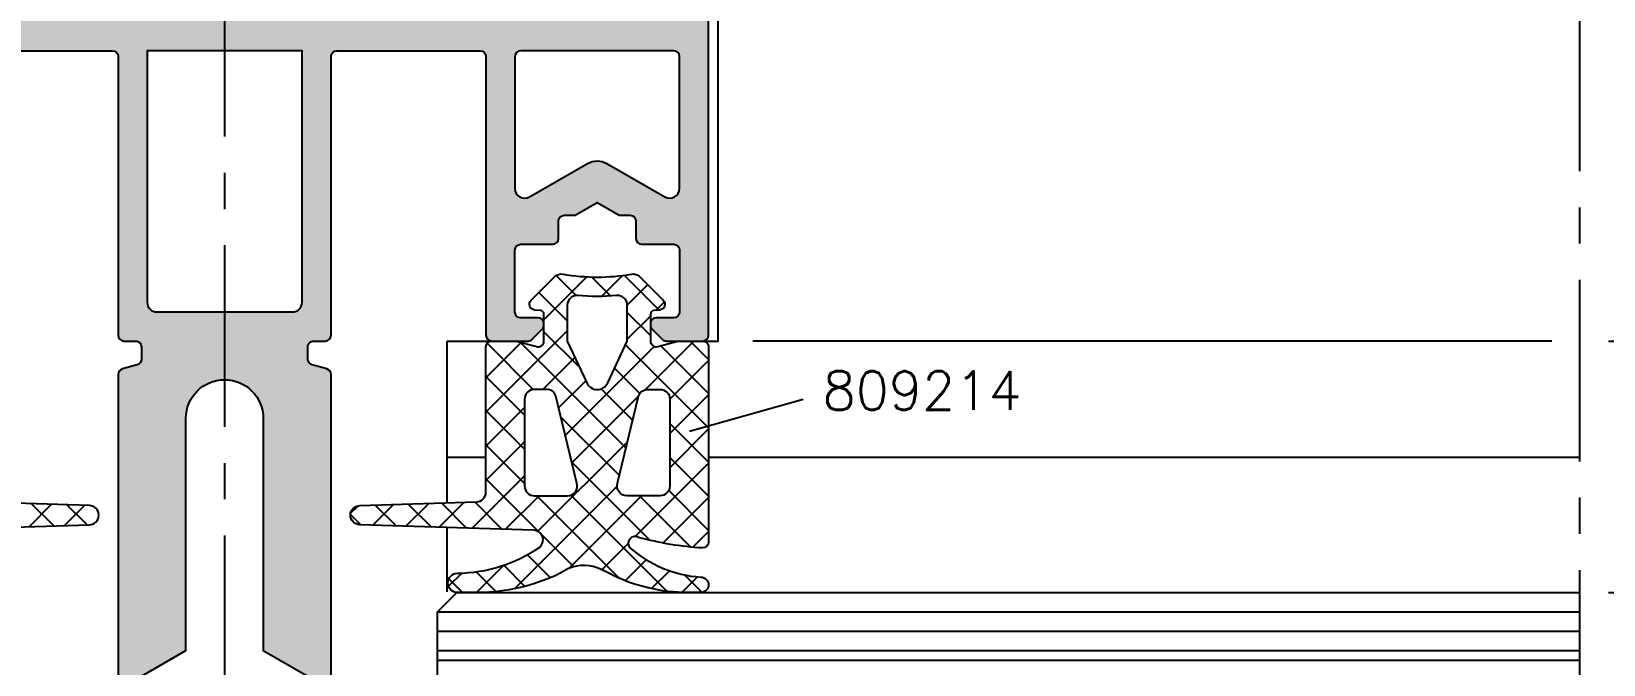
# Model space of a CAD drawing. Extents: x 0 to 1130, y -960 to 577.
# Drawn here: x 546.1 to 627.3, y -545.3 to -512.5 of the extents above; entities that cross this region are included whole.
import ezdxf

# ---------------------------------------------------------------- set-up
doc = ezdxf.new("R2010")
doc.units = 0
doc.header["$LTSCALE"] = 7.5
doc.header["$MEASUREMENT"] = 0
doc.linetypes.add('CENTER', pattern=[2, 1.25, -0.25, 0.25, -0.25])
doc.layers.get('0').update_dxf_attribs({"linetype": 'CONTINUOUS'})
doc.layers.get('DEFPOINTS').update_dxf_attribs({"linetype": 'CONTINUOUS'})
for name, color, linetype in [('ASSI', 1, 'CENTER'), ('FILL', 8, 'CONTINUOUS'), ('FINE', 7, 'CONTINUOUS'), ('GOMMA', 3, 'CONTINUOUS'), ('GROSSA', 4, 'CONTINUOUS'), ('QUOTE', 254, 'CONTINUOUS'), ('TESTO', 2, 'CONTINUOUS'), ('TRATTEGGI', 140, 'CONTINUOUS'), ('VETRO', 6, 'CONTINUOUS')]:
    doc.layers.add(name, color=color, linetype=linetype)
doc.styles.get("Standard").update_dxf_attribs({"font": 'romans.shx'})
doc.dimstyles.new('SCALA_1-1$0', dxfattribs={"dimtxt": 2, "dimasz": 1, "dimexe": 1.5, "dimexo": 1.5, "dimgap": 1, "dimtad": 3, "dimdsep": 46, "dimtxsty": 'Standard', "dimblk1": 'PUNTO', "dimblk2": 'PUNTO', "dimsah": 1, "dimcen": 0.09, "dimclrt": 2, "dimadec": 0, "dimazin": 0, "dimtfac": 0.7, "dimtmove": 0, "dimatfit": 3, "dimldrblk": 'PUNTO', "dimfxl": 1, "dimtolj": 2, "dimarcsym": 0})
pattern_1 = [(45, (460.0000004428023, -639.9999997686244), (-0.8838834764831843, 0.8838834764831844), []), (135, (460.0000004428023, -639.9999997686244), (-0.8838834764831844, -0.8838834764831843), [])]

# ---------------------------------------------------------------- blocks, each defined once
blk = doc.blocks.new('PUNTO')
blk.add_line((-1, 0), (1, 0))
at = {"const_width": 0.35}
blk.add_lwpolyline([(-0.1750000000000114, 0, 1), (0.1750000000000114, 0, 1)], format="xyb", close=True, dxfattribs=at)
blk = doc.blocks.new('*D190')
at = {"layer": 'DEFPOINTS', "color": 0, "transparency": 16777216}
for p in [(626.0636726406871, -423.53250693077), (626.0636726406871, -528.5325069307698), (646.0636726406871, -528.5325069307698)]:
    blk.add_point(p, dxfattribs=at)
at = {"layer": 'QUOTE', "color": 0, "lineweight": -2, "transparency": 16777216}
for p, q in [((627.5636726406871, -423.53250693077), (647.5636726406871, -423.5325069307699)), ((646.0636726406871, -424.5325069307699), (646.0636726406871, -527.5325069307698)), ((627.5636726406871, -528.5325069307698), (647.5636726406871, -528.5325069307698))]:
    blk.add_line(p, q, dxfattribs=at)
for p, rotation in [((646.0636726406871, -423.5325069307699), 90), ((646.0636726406871, -528.5325069307698), 270)]:
    blk.add_blockref('PUNTO', p, dxfattribs=dict(at, rotation=rotation))
at = {"layer": 'QUOTE', "color": 2, "transparency": 16777216, "insert": (644.0636726406868, -476.03250693077), "char_height": 2, "attachment_point": 5, "rotation": 90}
blk.add_mtext('\\A2;105', dxfattribs=at)
blk = doc.blocks.new('*D191')
at = {"layer": 'DEFPOINTS', "color": 0, "transparency": 16777216}
for p in [(626.0636726406871, -528.5325069307698), (626.0636726406871, -541.5325069307698), (646.063672640687, -541.5325069307698)]:
    blk.add_point(p, dxfattribs=at)
at = {"layer": 'QUOTE', "color": 0, "lineweight": -2, "transparency": 16777216}
for p, q in [((627.5636726406871, -528.5325069307698), (647.563672640687, -528.5325069307698)), ((646.063672640687, -529.5325069307698), (646.063672640687, -540.5325069307698)), ((627.5636726406871, -541.5325069307698), (647.563672640687, -541.5325069307698))]:
    blk.add_line(p, q, dxfattribs=at)
for p, rotation in [((646.063672640687, -528.5325069307698), 90), ((646.063672640687, -541.5325069307698), 270)]:
    blk.add_blockref('PUNTO', p, dxfattribs=dict(at, rotation=rotation))
at = {"layer": 'QUOTE', "color": 2, "transparency": 16777216, "insert": (644.0636726406867, -535.0325069307698), "char_height": 2, "attachment_point": 5, "rotation": 90}
blk.add_mtext('\\A2;13', dxfattribs=at)
blk = doc.blocks.new('*D194')
at = {"layer": 'DEFPOINTS', "color": 0, "transparency": 16777216}
for p in [(626.0636726406871, -541.5325069307698), (636.1655515231535, -541.5325069307698), (626.0636726406871, -548.0325069307698)]:
    blk.add_point(p, dxfattribs=at)
at = {"layer": 'QUOTE', "color": 0, "lineweight": -2, "transparency": 16777216}
for p, q in [((636.1655515231535, -541.5325069307698), (636.1655515231535, -533.1991735974365)), ((627.5636726406871, -541.5325069307698), (637.6655515231535, -541.5325069307698)), ((636.1655515231535, -547.0325069307698), (636.1655515231535, -542.5325069307698)), ((627.5636726406871, -548.0325069307698), (637.6655515231535, -548.0325069307698))]:
    blk.add_line(p, q, dxfattribs=at)
for p, rotation in [((636.1655515231535, -541.5325069307698), 90), ((636.1655515231535, -548.0325069307698), 270)]:
    blk.add_blockref('PUNTO', p, dxfattribs=dict(at, rotation=rotation))
at = {"layer": 'QUOTE', "color": 2, "transparency": 16777216, "insert": (633.6417419993437, -536.8658402641032), "char_height": 2, "attachment_point": 5, "rotation": 90}
blk.add_mtext('\\A2;3/3', dxfattribs=at)
blk = doc.blocks.new('*D195')
at = {"layer": 'DEFPOINTS', "color": 0, "transparency": 16777216}
for p in [(626.0636726406871, -541.5325069307698), (646.063672640687, -541.5325069307698), (626.0636726406871, -568.03250693077)]:
    blk.add_point(p, dxfattribs=at)
at = {"layer": 'QUOTE', "color": 0, "lineweight": -2, "transparency": 16777216}
for p, q in [((627.5636726406871, -541.5325069307698), (647.563672640687, -541.5325069307698)), ((646.063672640687, -567.03250693077), (646.063672640687, -542.5325069307698)), ((627.5636726406871, -568.03250693077), (647.563672640687, -568.03250693077))]:
    blk.add_line(p, q, dxfattribs=at)
for p, rotation in [((646.063672640687, -541.5325069307698), 90), ((646.063672640687, -568.03250693077), 270)]:
    blk.add_blockref('PUNTO', p, dxfattribs=dict(at, rotation=rotation))
at = {"layer": 'QUOTE', "color": 2, "transparency": 16777216, "insert": (644.0636726406867, -554.7825069307698), "char_height": 2, "attachment_point": 5, "rotation": 90}
blk.add_mtext('\\A2;27', dxfattribs=at)

msp = doc.modelspace()

# ---------------------------------------------------------------- hatches: boundary and pattern name
at = {"layer": 'FILL'}
h = msp.add_hatch(color=253, dxfattribs=at)
edge = h.paths.add_edge_path(flags=16)
edge.add_arc((533.3636726406868, -427.4325069307697), 0.2999999999999545, 89.99999999999457, 180)
edge.add_line((533.0636726406868, -427.4325069307697), (533.0636726406867, -511.2325069307697))
edge.add_arc((533.3636726406868, -511.2325069307697), 0.2999999999999545, 180, 270)
edge.add_line((533.3636726406868, -511.5325069307696), (578.7636726406868, -511.5325069307696))
edge.add_arc((578.7636726406868, -511.2325069307697), 0.2999999999999545, 270, 360)
edge.add_line((579.0636726406867, -511.2325069307697), (579.063672640687, -427.4325069307697))
edge.add_arc((578.7636726406869, -427.4325069307697), 0.2999999999999545, 0, 90)
edge.add_line((578.7636726406869, -427.1325069307698), (533.3636726406868, -427.1325069307698))
edge = h.paths.add_edge_path()
edge.add_line((540.7636726406869, -527.3325069307698), (539.8636726406868, -527.3325069307698))
edge.add_arc((539.8636726406868, -527.6325069307698), 0.2999999999999829, 90.00000000000541, 180.0000000000054)
edge.add_line((539.5636726406868, -527.6325069307698), (539.5636726406868, -527.7082428620578))
edge.add_arc((539.8636726406867, -527.7082428620578), 0.2999999999999261, 180, 225.0000000000038)
edge.add_line((539.6515406063309, -527.9203748964137), (540.1758046750427, -528.4446389651256))
edge.add_arc((540.3879367093987, -528.2325069307697), 0.2999999999999341, 224.9999999999962, 270)
edge.add_line((540.3879367093987, -528.5325069307696), (542.2636726406869, -528.5325069307696))
edge.add_arc((542.2636726406869, -528.2325069307697), 0.2999999999999545, 270, 360)
edge.add_line((542.5636726406868, -528.2325069307697), (542.5636726406867, -513.8325069307696))
edge.add_arc((542.8636726406867, -513.8325069307696), 0.2999999999999545, 90, 180, ccw=False)
edge.add_line((542.8636726406867, -513.5325069307696), (550.263672640687, -513.5325069307696))
edge.add_arc((550.263672640687, -513.8325069307696), 0.2999999999999829, -5.5138116294983774e-12, 89.9999999999946, ccw=False)
edge.add_line((550.563672640687, -513.8325069307696), (550.5636726406868, -528.2325069307697))
edge.add_arc((550.8636726406868, -528.2325069307697), 0.2999999999999829, 180.0000000000163, 270.0000000000163)
edge.add_line((550.8636726406869, -528.5325069307696), (551.4636726406869, -528.5325069307696))
edge.add_arc((551.4636726406868, -528.8325069307697), 0.3000000000000114, -1.0913936421275139e-11, 89.99999999998909, ccw=False)
edge.add_line((551.7636726406869, -528.8325069307698), (551.7636726406869, -529.4807698034587))
edge.add_arc((551.4636726406868, -529.4807698034585), 0.2999999999999972, -74.9999999999971, 0, ccw=False)
edge.add_line((551.5413183542177, -529.7705475513453), (550.7860269271562, -529.9729272792767))
edge.add_arc((550.8636726406869, -530.2627050271633), 0.299999999999927, 104.9999999999926, 179.9999999999891)
edge.add_line((550.563672640687, -530.2627050271633), (550.5636726406868, -548.2325069307697))
edge.add_arc((550.8636726406868, -548.2325069307697), 0.2999999999999972, 179.9999999999864, 269.9999999999919)
edge.add_line((550.8636726406868, -548.5325069307696), (552.1636726406869, -548.5325069307695))
edge.add_line((552.1636726406869, -548.5325069307696), (552.8636726406868, -547.8325069307697))
edge.add_line((552.8636726406868, -547.8325069307696), (552.8636726406868, -547.3325069307696))
edge.add_line((552.8636726406868, -547.3325069307696), (551.7636726406868, -547.3325069307696))
edge.add_line((551.7636726406868, -547.3325069307696), (551.7636726406868, -545.8604125499058))
edge.add_line((551.7636726406868, -545.860412549906), (554.0636726406868, -544.5325069307697))
edge.add_line((554.0636726406868, -544.5325069307696), (554.0636726406868, -532.5325069307696))
edge.add_arc((556.0636726406868, -532.5325069307696), 2, 0, 180, ccw=False)
edge.add_line((558.0636726406868, -532.5325069307696), (558.0636726406868, -544.5325069307696))
edge.add_line((558.0636726406868, -544.5325069307696), (560.3636726406868, -545.8604125499058))
edge.add_line((560.3636726406868, -545.860412549906), (560.3636726406868, -547.3325069307697))
edge.add_line((560.3636726406868, -547.3325069307696), (559.2636726406868, -547.3325069307696))
edge.add_line((559.2636726406868, -547.3325069307696), (559.2636726406868, -547.8325069307696))
edge.add_line((559.2636726406868, -547.8325069307696), (559.9636726406867, -548.5325069307695))
edge.add_line((559.9636726406867, -548.5325069307696), (561.2636726406869, -548.5325069307696))
edge.add_arc((561.2636726406869, -548.2325069307697), 0.2999999999999403, 269.9999999999972, 360.0000000000027)
edge.add_line((561.5636726406868, -548.2325069307697), (561.5636726406868, -530.2627050271635))
edge.add_arc((561.2636726406868, -530.2627050271635), 0.3000000000000398, 1.085629331272737e-11, 75.00000000001305)
edge.add_line((561.3413183542175, -529.9729272792767), (560.5860269271561, -529.7705475513454))
edge.add_arc((560.6636726406869, -529.4807698034587), 0.300000000000004, 179.9999999999891, 254.9999999999945, ccw=False)
edge.add_line((560.3636726406869, -529.4807698034585), (560.3636726406868, -529.3325069307696))
edge.add_line((560.3636726406868, -529.3325069307696), (560.3636726406868, -528.8325069307697))
edge.add_arc((560.6636726406869, -528.8325069307698), 0.3000000000000682, 90, 180, ccw=False)
edge.add_line((560.6636726406869, -528.5325069307696), (561.2636726406869, -528.5325069307696))
edge.add_arc((561.2636726406868, -528.2325069307697), 0.2999999999999829, 270.0000000000054, 359.9999999999946)
edge.add_line((561.5636726406868, -528.2325069307697), (561.5636726406868, -513.8325069307696))
edge.add_arc((561.8636726406868, -513.8325069307696), 0.2999999999999829, 90.0000000000054, 180.0000000000054, ccw=False)
edge.add_line((561.8636726406868, -513.5325069307696), (569.2636726406871, -513.5325069307696))
edge.add_arc((569.2636726406871, -513.8325069307696), 0.2999999999999545, 0, 90, ccw=False)
edge.add_line((569.5636726406871, -513.8325069307696), (569.563672640687, -528.2325069307697))
edge.add_arc((569.8636726406869, -528.2325069307697), 0.3000000000000114, 180.0000000000109, 270.0000000000109)
edge.add_line((569.863672640687, -528.5325069307696), (571.7394085719751, -528.5325069307696))
edge.add_arc((571.739408571975, -528.2325069307697), 0.2999999999999829, 270.0000000000135, 315.0000000000134)
edge.add_line((571.951540606331, -528.4446389651256), (572.4758046750429, -527.9203748964138))
edge.add_arc((572.2636726406869, -527.7082428620579), 0.3000000000000245, 315.0000000000057, 360.0000000000055)
edge.add_line((572.563672640687, -527.7082428620579), (572.563672640687, -527.6325069307698))
edge.add_arc((572.2636726406869, -527.6325069307698), 0.3000000000000398, 5.428146656363683e-12, 90.00000000000541)
edge.add_line((572.2636726406869, -527.3325069307698), (571.363672640687, -527.3325069307698))
edge.add_arc((571.3636726406869, -527.0325069307697), 0.3000000000000398, 180.0000000000054, 270.0000000000054, ccw=False)
edge.add_line((571.063672640687, -527.0325069307697), (571.063672640687, -523.8325069307698))
edge.add_arc((571.3636726406869, -523.8325069307698), 0.3000000000000398, 89.9999999999946, 179.9999999999946, ccw=False)
edge.add_line((571.363672640687, -523.5325069307698), (573.0136726406869, -523.5325069307698))
edge.add_arc((573.0136726406869, -523.2325069307698), 0.3000000000000398, 269.9999999999946, 359.9999999999946)
edge.add_line((573.313672640687, -523.2325069307698), (573.313672640687, -522.3325069307698))
edge.add_arc((573.613672640687, -522.3325069307698), 0.3000000000000682, 90, 180, ccw=False)
edge.add_line((573.613672640687, -522.0325069307697), (574.1796980444713, -522.0325069307697))
edge.add_line((574.1796980444713, -522.0325069307697), (575.313672640687, -521.3778063923904))
edge.add_line((575.313672640687, -521.3778063923904), (576.4476472369025, -522.0325069307696))
edge.add_line((576.4476472369025, -522.0325069307696), (577.0136726406869, -522.0325069307697))
edge.add_arc((577.0136726406869, -522.3325069307698), 0.3000000000000114, 1.0913936421275139e-11, 90.00000000000807, ccw=False)
edge.add_line((577.313672640687, -522.3325069307697), (577.313672640687, -523.2325069307698))
edge.add_arc((577.6136726406869, -523.2325069307698), 0.2999999999999403, 179.9999999999973, 270.0000000000027)
edge.add_line((577.6136726406869, -523.5325069307697), (579.2636726406869, -523.5325069307697))
edge.add_arc((579.2636726406869, -523.8325069307698), 0.3000000000000682, 0, 90, ccw=False)
edge.add_line((579.563672640687, -523.8325069307698), (579.563672640687, -527.0325069307697))
edge.add_arc((579.2636726406869, -527.0325069307696), 0.300000000000054, 269.99999999999727, 359.99999999999187, ccw=False)
edge.add_line((579.2636726406869, -527.3325069307698), (578.3636726406869, -527.3325069307698))
edge.add_arc((578.3636726406869, -527.6325069307698), 0.2999999999999972, 90.00000000000813, 180.0000000000027)
edge.add_line((578.063672640687, -527.6325069307698), (578.0636726406868, -527.7082428620578))
edge.add_arc((578.3636726406868, -527.7082428620577), 0.2999999999999829, 180.0000000000244, 225.0000000000288)
edge.add_line((578.151540606331, -527.9203748964137), (578.675804675043, -528.4446389651257))
edge.add_arc((578.8879367093989, -528.2325069307699), 0.2999999999998437, 224.9999999999904, 269.9999999999864)
edge.add_line((578.8879367093988, -528.5325069307697), (580.7636726406868, -528.5325069307697))
edge.add_arc((580.7636726406868, -528.2325069307697), 0.3000000000000682, 270, 360)
edge.add_line((581.0636726406868, -528.2325069307697), (581.063672640687, -424.5325069307697))
edge.add_arc((580.063672640687, -424.5325069307697), 0.9999999999999858, 0, 90.00000000000081)
edge.add_line((580.0636726406868, -423.5325069307697), (532.0636726406868, -423.5325069307697))
edge.add_arc((532.0636726406868, -424.5325069307697), 1, 90, 179.9999999999968)
edge.add_line((531.0636726406868, -424.5325069307696), (531.0636726406867, -528.2325069307697))
edge.add_arc((531.3636726406868, -528.2325069307697), 0.2999999999999829, 179.9999999999946, 269.9999999999946)
edge.add_line((531.3636726406868, -528.5325069307696), (533.2394085719749, -528.5325069307696))
edge.add_arc((533.2394085719748, -528.2325069307697), 0.2999999999999829, 270.0000000000054, 315)
edge.add_line((533.4515406063308, -528.4446389651257), (533.9758046750428, -527.9203748964139))
edge.add_arc((533.7636726406868, -527.7082428620579), 0.3000000000000346, 315.0000000000077, 360.0000000000163)
edge.add_line((534.0636726406868, -527.7082428620578), (534.0636726406868, -527.6325069307698))
edge.add_arc((533.7636726406869, -527.6325069307698), 0.2999999999999545, 0, 90)
edge.add_line((533.7636726406869, -527.3325069307698), (532.8636726406868, -527.3325069307698))
edge.add_arc((532.8636726406868, -527.0325069307697), 0.2999999999999829, 179.9999999999946, 269.9999999999946, ccw=False)
edge.add_line((532.5636726406868, -527.0325069307697), (532.5636726406868, -523.8325069307698))
edge.add_arc((532.8636726406868, -523.8325069307698), 0.2999999999999829, 90.0000000000054, 180.0000000000054, ccw=False)
edge.add_line((532.8636726406868, -523.5325069307698), (534.5136726406869, -523.5325069307698))
edge.add_arc((534.5136726406868, -523.2325069307699), 0.2999999999998835, 270.0000000000054, 360.0000000000136)
edge.add_line((534.8136726406867, -523.2325069307698), (534.8136726406867, -522.3325069307697))
edge.add_arc((535.1136726406867, -522.3325069307698), 0.3000000000000114, 89.99999999998909, 179.9999999999891, ccw=False)
edge.add_line((535.1136726406868, -522.0325069307697), (535.6796980444711, -522.0325069307696))
edge.add_line((535.6796980444711, -522.0325069307696), (536.8136726406867, -521.3778063923904))
edge.add_line((536.8136726406867, -521.3778063923904), (537.9476472369024, -522.0325069307697))
edge.add_line((537.9476472369024, -522.0325069307697), (538.5136726406867, -522.0325069307697))
edge.add_arc((538.5136726406867, -522.3325069307698), 0.3000000000000682, 0, 90, ccw=False)
edge.add_line((538.8136726406867, -522.3325069307698), (538.8136726406867, -523.2325069307698))
edge.add_arc((539.1136726406867, -523.2325069307698), 0.3000000000000398, 180.0000000000054, 270.0000000000054)
edge.add_line((539.1136726406868, -523.5325069307698), (540.7636726406869, -523.5325069307698))
edge.add_arc((540.7636726406868, -523.8325069307698), 0.3000000000000114, -1.0913936421275139e-11, 89.99999999998909, ccw=False)
edge.add_line((541.0636726406868, -523.8325069307698), (541.0636726406868, -527.0325069307697))
edge.add_arc((540.7636726406868, -527.0325069307698), 0.3000000000000114, -89.99999999998909, 1.0913936421275139e-11, ccw=False)
edge = h.paths.add_edge_path(flags=16)
edge.add_line((532.5636726406868, -520.656118554652), (532.5636726406868, -513.8325069307696))
edge.add_arc((532.8636726406868, -513.8325069307696), 0.2999999999999545, 90, 180, ccw=False)
edge.add_line((532.8636726406868, -513.5325069307696), (540.7636726406867, -513.5325069307696))
edge.add_arc((540.7636726406867, -513.8325069307697), 0.3000000000000398, 5.4001247917767614e-12, 90.0000000000054, ccw=False)
edge.add_line((541.0636726406867, -513.8325069307696), (541.0636726406868, -520.6561185571547))
edge.add_arc((540.5636726406868, -520.6561185571547), 0.4999999999999716, -120.00000010754701, 3.183231456205249e-12, ccw=False)
edge.add_line((540.3136726398741, -521.0891312585777), (537.313672651524, -519.3570804502267))
edge.add_arc((536.8136726515239, -520.2231058540112), 1.000000000000024, 59.99999999999704, 119.9999999999957)
edge.add_line((536.313672651524, -519.3570804502267), (533.313672639874, -521.0891312570135))
edge.add_arc((533.0636726406867, -520.656118554652), 0.4999999999999514, 180, 299.9999998924501, ccw=False)
edge = h.paths.add_edge_path(flags=16)
edge.add_line((560.0636726406868, -526.5325069307696), (560.0636726406868, -513.5325069307696))
edge.add_line((560.0636726406868, -513.5325069307696), (552.063672640687, -513.5325069307696))
edge.add_line((552.063672640687, -513.5325069307696), (552.0636726406868, -526.5325069307697))
edge.add_arc((552.5636726406868, -526.5325069307698), 0.5, 180, 270)
edge.add_line((552.5636726406868, -527.0325069307698), (559.5636726406868, -527.0325069307697))
edge.add_arc((559.5636726406868, -526.5325069307696), 0.5, 270, 360)
edge = h.paths.add_edge_path(flags=16)
edge.add_arc((575.3136726298496, -520.2231058540112), 1.000000000000012, 59.99999999999733, 119.99999999999679, ccw=False)
edge.add_line((575.8136726298497, -519.3570804502267), (578.8136726414997, -521.0891312570134))
edge.add_arc((579.063672640687, -520.656118554652), 0.5000000000000115, 240.0000001075445, 359.9999999999968)
edge.add_line((579.563672640687, -520.656118554652), (579.563672640687, -513.8325069307696))
edge.add_arc((579.2636726406869, -513.8325069307696), 0.3000000000000398, 5.428146656363683e-12, 90.00000000000541)
edge.add_line((579.2636726406869, -513.5325069307696), (571.363672640687, -513.5325069307698))
edge.add_arc((571.363672640687, -513.8325069307697), 0.2999999999999545, 90, 180)
edge.add_line((571.0636726406871, -513.8325069307697), (571.0636726406868, -520.6561185571547))
edge.add_arc((571.5636726406868, -520.6561185571547), 0.5000000000000426, 180.0000000000016, 300.0000001075488)
edge.add_line((571.8136726414997, -521.0891312585777), (574.8136726298497, -519.3570804502267))
h = msp.add_hatch(dxfattribs=at)
h.set_pattern_fill('ANSI37', color=137, scale=10, style=0)
h.set_pattern_definition(pattern_1)
h.paths.add_polyline_path([(536.8136726515237, -540.2576993824761, 0.0279488201277153), (536.6092530482751, -540.3478512204629), (536.1523296798764, -540.5670175668515, -0.110612041823471), (532.4147425243846, -541.5282144625493), (531.4052299397492, -541.5282144625493, -0.9292461723943047), (531.4636726406858, -540.7325069307697, 0.1649688112626651), (535.148260212327, -539.1988553143981, 0.7904883406482366), (534.6728394944168, -538.680117368333, -0.05312709888512344), (531.3636726406864, -539.2277356727662, -0.4142135623729978), (531.0636726406866, -538.9277356727662), (531.0636726406866, -528.8325069307697, -0.4142135623731505), (531.3636726406867, -528.5325069307696), (532.565065899863, -528.5325069307696, -0.0655434628152484), (532.6427116133939, -528.542729182883), (533.6860269271558, -528.8222846786566, 0.4931454260312266), (534.0636726406865, -528.5325069307698), (534.0636726406866, -527.1549190844758, 0.3888787318530059), (533.8811037892361, -526.9556801448575), (533.5863625910292, -526.9298936313403, -0.6370702608073496), (533.4003772794977, -526.4189031875567), (534.6086694417502, -525.2106110253042, -0.2454199115108711), (535.0503871097426, -525.0719987322188, 0.04434285628740945), (536.8136726515237, -525.2286850586495), (536.8136726515237, -526.2286850586495, -0.02265679805365915), (535.808916513415, -526.1831325623173, 0.4410091218321953), (535.2636726406865, -526.681081346813), (535.263672640687, -528.5325069307696), (536.2698879855027, -530.6903426647118, 0.2914734167828084), (536.8136726515237, -531.0367717076673)])
h.paths.add_polyline_path([(534.677068047527, -531.3847342591905, 0.3288304544284983), (534.19940369096, -531.0325069307696), (533.563672640687, -531.0325069307696, 0.4142135623730941), (533.063672640687, -531.5325069307696), (533.063672640687, -536.0325069307698, 0.4142135623731152), (533.563672640687, -536.5325069307698), (535.2821814687379, -536.5325069307696, 0.5050829045456721), (535.7598458253048, -535.8847342591905)], flags=16)
h.paths.add_polyline_path([(536.8136726515237, -531.0367717076673, 0.2914734223893663), (537.3574573299468, -530.6903426647118), (538.3636726406866, -528.5325069307695), (538.3636726406864, -526.681081346813, 0.44100912183203), (537.8184287679582, -526.1831325623175, -0.02265679756541681), (536.8136726515237, -526.2286850586495), (536.8136726515237, -525.2286850586495, 0.04434285659807329), (538.5769582057069, -525.0719987322188, -0.2454199115108631), (539.0186758736993, -525.2106110253042), (540.2269680332104, -526.4189031848153, -0.6370702608072792), (540.0409827216788, -526.9298936285988), (539.746241492137, -526.9556801448573, 0.3888787318528504), (539.5636726406866, -527.1549190844758), (539.5636726406866, -528.5325069307698, 0.4931454260312618), (539.9413183542174, -528.8222846786566), (541.0227836322335, -528.5325069307698), (542.2636726406867, -528.5325069307698, -0.4142135623730951), (542.5636726406866, -528.8325069307698), (542.5636726406866, -536.347637314512, 0.4052432957209685), (543.0483134364684, -536.8474013536802), (545.3109971260903, -536.9169402123139), (544.6239828885892, -538.1696449643109), (540.0982816822218, -538.30919756141, 0.6756558563554195), (539.7786927664829, -539.1801889661338, 0.1494527194712063), (544.0378194478471, -540.5326395324212, -0.925745551245078), (544.0916810971984, -541.5282144625493), (542.5474897414283, -541.5282144625493, -0.09819273378049216), (538.7218248968179, -540.5388420101831), (538.299702958015, -540.2892821857843, 0.1926945525451828), (536.8136726515237, -540.2576993824761)])
h.paths.add_polyline_path([(537.8674994560688, -535.8847342591905, 0.5050829045456721), (538.3451638126355, -536.5325069307696), (540.0636726406866, -536.5325069307698, 0.4142135623731152), (540.5636726406866, -536.0325069307698), (540.5636726406866, -531.5325069307696, 0.4142135623730941), (540.0636726406866, -531.0325069307696), (539.4279415904134, -531.0325069307696, 0.3288304544284983), (538.9502772338467, -531.3847342591905)], flags=16)
h.paths.add_polyline_path([(544.6239828885891, -538.1696449643109), (545.3109971260903, -536.9169402123139), (549.0790318449048, -537.0327428916014, -0.9697392325155793), (549.0790318449046, -538.032270969938)])
h = msp.add_hatch(dxfattribs=at)
h.set_pattern_fill('ANSI37', color=137, scale=10, style=0)
h.set_pattern_definition(pattern_1)
h.paths.add_polyline_path([(575.3136726298495, -540.2576993824764, -0.0279488201277153), (575.5180922330981, -540.3478512204632), (575.9750156014968, -540.567017566852, 0.110612041823471), (579.7126027569885, -541.5282144625496), (580.722115341624, -541.5282144625497, 0.9292461723943047), (580.6636726406874, -540.73250693077, -0.1649688112626651), (576.9790850690462, -539.1988553143984, -0.7904883406482366), (577.4545057869564, -538.6801173683333, 0.05312709888512344), (580.7636726406868, -539.2277356727667, 0.4142135623729978), (581.0636726406866, -538.9277356727666), (581.0636726406867, -528.8325069307701, 0.4142135623731505), (580.7636726406868, -528.5325069307701), (579.5622793815103, -528.5325069307701, 0.0655434628152484), (579.4846336679796, -528.5427291828834), (578.4413183542176, -528.8222846786571, -0.4931454260312266), (578.0636726406868, -528.5325069307702), (578.0636726406868, -527.1549190844762, -0.3888787318530059), (578.2462414921373, -526.9556801448579), (578.5409826903442, -526.9298936313407, 0.6370702608073496), (578.7269680018758, -526.4189031875571), (577.5186758396233, -525.2106110253045, 0.2454199115108711), (577.0769581716308, -525.0719987322193, -0.04434285628740945), (575.3136726298497, -525.22868505865), (575.3136726298497, -526.2286850586498, 0.02265679805365915), (576.3184287679584, -526.1831325623177, -0.4410091218321953), (576.8636726406869, -526.6810813468134), (576.8636726406863, -528.53250693077), (575.8574572958706, -530.690342664712, -0.2914734167828084), (575.3136726298496, -531.0367717076676)])
h.paths.add_polyline_path([(577.4502772338465, -531.3847342591909, -0.3288304544284983), (577.9279415904133, -531.0325069307701), (578.5636726406864, -531.0325069307701, -0.4142135623730941), (579.0636726406864, -531.5325069307701), (579.0636726406863, -536.0325069307702, -0.4142135623731152), (578.5636726406863, -536.5325069307702), (576.8451638126353, -536.5325069307701, -0.5050829045456721), (576.3674994560686, -535.8847342591909)], flags=16)
h.paths.add_polyline_path([(575.3136726298496, -531.0367717076676, -0.2914734223893663), (574.7698879514267, -530.690342664712), (573.7636726406869, -528.5325069307698), (573.763672640687, -526.6810813468132, -0.44100912183203), (574.3089165134153, -526.1831325623178, 0.02265679756541681), (575.3136726298497, -526.2286850586498), (575.3136726298497, -525.22868505865, -0.04434285659807329), (573.5503870756665, -525.0719987322192, 0.2454199115108631), (573.1086694076741, -525.2106110253044), (571.9003772481631, -526.4189031848157, 0.6370702608072792), (572.0863625596946, -526.9298936285991), (572.3811037892365, -526.9556801448575, -0.3888787318528504), (572.5636726406868, -527.1549190844761), (572.5636726406867, -528.5325069307701, -0.4931454260312618), (572.186026927156, -528.8222846786568), (571.1045616491399, -528.5325069307701), (569.8636726406867, -528.5325069307701, 0.4142135623730951), (569.5636726406867, -528.83250693077), (569.5636726406867, -536.3476373145122, -0.4052432957209685), (569.0790318449049, -536.8474013536804), (566.816348155283, -536.9169402123141), (567.5033623927841, -538.1696449643111), (572.0290635991514, -538.3091975614103, -0.6756558563554195), (572.3486525148903, -539.180188966134, -0.1494527194712063), (568.0895258335261, -540.5326395324214, 0.925745551245078), (568.0356641841748, -541.5282144625495), (569.5798555399449, -541.5282144625495, 0.09819273378049216), (573.4055203845553, -540.5388420101833), (573.8276423233582, -540.2892821857846, -0.1926945525451828), (575.3136726298495, -540.2576993824764)])
h.paths.add_polyline_path([(574.2598458253044, -535.8847342591909, -0.5050829045456721), (573.7821814687377, -536.53250693077), (572.0636726406867, -536.5325069307701, -0.4142135623731152), (571.5636726406867, -536.0325069307701), (571.5636726406867, -531.53250693077, -0.4142135623730941), (572.0636726406867, -531.03250693077), (572.6994036909599, -531.03250693077, -0.3288304544284983), (573.1770680475266, -531.3847342591907)], flags=16)
h.paths.add_polyline_path([(567.5033623927841, -538.1696449643111), (566.816348155283, -536.9169402123141), (563.0483134364686, -537.0327428916016, 0.9697392325155793), (563.0483134364686, -538.032270969938)])

# ---------------------------------------------------------------- linework, layer by layer
at = {"layer": 'ASSI'}
for p, q in [((556.0636726406867, -418.5869770888492), (556.0636726406867, -579.5147897190539)), ((626.0636726406868, -420.3761897937901), (626.0636726406868, -572.4219131510699))]:
    msp.add_line(p, q, dxfattribs=at)
at = {"layer": 'FINE'}
for p, q in [((567.5636726406865, -536.8939727546963), (567.5636726406867, -528.5325069307697)), ((567.5636726406867, -528.5325069307697), (569.8636726406866, -528.5325069307698)), ((567.5636726406866, -534.5325069307697), (569.5630293149159, -534.5325069307697)), ((581.0630293149159, -534.5325069307695), (626.0636726406867, -534.5325069307695))]:
    msp.add_line(p, q, dxfattribs=at)
for points in [[(580.7636726406868, -528.5325069307697), (581.5643159664576, -528.5325069307696), (581.5636726406867, -424.5325069307696), (626.0636726406868, -424.5325069307696)], [(567.5636726406865, -541.5019594950257), (567.5636726406865, -538.1715046654587)]]:
    msp.add_lwpolyline(points, dxfattribs=at)
at = {"layer": 'GOMMA'}
for points in [[(573.1086694076741, -525.2106110253044, -0.2454199115108711), (573.5503870756665, -525.0719987322192, 0.0888604381802806), (577.0769581716308, -525.0719987322193, -0.2454199115108711), (577.5186758396233, -525.2106110253045), (578.7269680018758, -526.4189031875571, -0.6370702608073499), (578.5409826903442, -526.9298936313407), (578.2462414921373, -526.9556801448579, 0.3888787318530058), (578.0636726406868, -527.1549190844762), (578.0636726406868, -528.5325069307702, 0.4931454260312268), (578.4413183542176, -528.8222846786571), (579.4846336679796, -528.5427291828834, -0.06554346281524841), (579.5622793815103, -528.5325069307701), (580.7636726406868, -528.5325069307701, -0.4142135623731504), (581.0636726406867, -528.8325069307701), (581.0636726406866, -538.9277356727666, -0.4142135623731505), (580.7636726406865, -539.2277356727667, -0.05312709888512125), (577.4545057869564, -538.6801173683333, 0.7904883406482491), (576.9790850690463, -539.1988553143984, 0.164968811262667), (580.6636726406875, -540.73250693077, -0.999999999998863), (580.6636726406866, -541.5325069307701), (580.021198540528, -541.5325069307701, -0.1194670680124155), (575.9750156014968, -540.567017566852), (575.5180922330981, -540.3478512204632, 0.2218381007067161), (573.8276423233582, -540.2892821857846), (573.4055203845553, -540.5388420101833, -0.1001934393118184), (569.4994725244258, -541.5325069307698), (568.1010403490736, -541.5325069307698, -0.9999999999995451), (568.1010403490736, -540.5325069307698, 0.1490676202251945), (572.3486525148903, -539.180188966134, 0.6756558563554195), (572.0290635991514, -538.3091975614103), (563.0483134364686, -538.032270969938, -0.9697392325155803), (563.0483134364686, -537.0327428916016), (569.0790318449049, -536.8474013536804, 0.4052432957209685), (569.5636726406867, -536.3476373145122), (569.5636726406867, -528.83250693077, -0.4142135623730951), (569.8636726406867, -528.5325069307701), (571.1045616491399, -528.5325069307701), (572.186026927156, -528.8222846786568, 0.4931454260312618), (572.5636726406867, -528.5325069307701), (572.5636726406868, -527.1549190844761, 0.3888787318528504), (572.3811037892365, -526.9556801448575), (572.0863625596946, -526.9298936285991, -0.6370702608072794), (571.9003772481631, -526.4189031848157)], [(576.3184287679585, -526.1831325623177, -0.04533686841581842), (574.3089165134154, -526.1831325623178, 0.4410091218320485), (573.763672640687, -526.6810813468132), (573.7636726406869, -528.5325069307698), (574.7698879514267, -530.690342664712, 0.6370702608074954), (575.8574572958706, -530.690342664712), (576.8636726406863, -528.53250693077), (576.8636726406869, -526.6810813468134, 0.4410091218321674)], [(572.6994036909599, -531.03250693077), (572.0636726406867, -531.03250693077, 0.4142135623730941), (571.5636726406867, -531.53250693077), (571.5636726406867, -536.0325069307701, 0.4142135623731153), (572.0636726406867, -536.5325069307701), (573.7821814687377, -536.53250693077, 0.5050829045456721), (574.2598458253044, -535.8847342591909), (573.1770680475266, -531.3847342591907, 0.3288304544284983)], [(577.9279415904133, -531.0325069307701), (578.5636726406864, -531.0325069307701, -0.4142135623730941), (579.0636726406864, -531.5325069307701), (579.0636726406863, -536.0325069307702, -0.4142135623731153), (578.5636726406863, -536.5325069307702), (576.8451638126353, -536.5325069307701, -0.5050829045456721), (576.3674994560686, -535.8847342591909), (577.4502772338465, -531.3847342591909, -0.3288304544284983)]]:
    msp.add_lwpolyline(points, format="xyb", close=True, dxfattribs=at)
msp.add_lwpolyline([(540.0982816822218, -538.30919756141), (549.0790318449046, -538.032270969938, 0.9697392325155803), (549.0790318449048, -537.0327428916014), (543.0483134364684, -536.8474013536802, -0.4052432957209685)], format="xyb", dxfattribs=at)
at = {"layer": 'GROSSA'}
for points in [[(561.5636726406868, -548.2325069307697), (561.5636726406868, -530.2627050271634, 0.3394542588633856), (561.3413183542175, -529.9729272792767), (560.5860269271561, -529.7705475513453, -0.3394542588634019), (560.3636726406869, -529.4807698034585), (560.3636726406868, -529.3325069307696), (560.3636726406868, -528.8325069307698, -0.414213562373095), (560.6636726406869, -528.5325069307696), (561.2636726406869, -528.5325069307696, 0.4142135623730396), (561.5636726406868, -528.2325069307697), (561.5636726406868, -513.8325069307696, -0.414213562373095), (561.8636726406868, -513.5325069307696), (569.2636726406871, -513.5325069307696, -0.414213562373095), (569.5636726406871, -513.8325069307696), (569.563672640687, -528.2325069307697, 0.414213562373095), (569.863672640687, -528.5325069307696), (571.7394085719751, -528.5325069307696, 0.198912367379658), (571.951540606331, -528.4446389651256), (572.4758046750429, -527.9203748964138, 0.198912367379658), (572.563672640687, -527.7082428620579), (572.563672640687, -527.6325069307698, 0.414213562373095), (572.2636726406869, -527.3325069307698), (571.363672640687, -527.3325069307698, -0.414213562373095), (571.063672640687, -527.0325069307697), (571.063672640687, -523.8325069307698, -0.414213562373095), (571.363672640687, -523.5325069307698), (573.0136726406869, -523.5325069307698, 0.414213562373095), (573.313672640687, -523.2325069307698), (573.313672640687, -522.3325069307698, -0.414213562373095), (573.613672640687, -522.0325069307697), (574.1796980444713, -522.0325069307697), (575.313672640687, -521.3778063923904), (576.4476472369025, -522.0325069307696), (577.0136726406869, -522.0325069307697, -0.414213562373079), (577.313672640687, -522.3325069307697), (577.313672640687, -523.2325069307698, 0.4142135623731228), (577.6136726406869, -523.5325069307697), (579.2636726406869, -523.5325069307697, -0.4142135623730951), (579.563672640687, -523.8325069307698), (579.563672640687, -527.0325069307697, -0.4142135623730673), (579.2636726406869, -527.3325069307698), (578.3636726406869, -527.3325069307698, 0.4142135623730674), (578.063672640687, -527.6325069307698), (578.0636726406868, -527.7082428620578, 0.1989123673796754), (578.151540606331, -527.9203748964137), (578.675804675043, -528.4446389651257, 0.1989123673796406), (578.8879367093988, -528.5325069307697), (580.7636726406868, -528.5325069307697, 0.4142135623730913), (581.0636726406868, -528.2325069307697), (581.0636726406868, -424.5325069307697, 0.4142135623731034)], [(542.8636726406867, -513.5325069307696), (550.263672640687, -513.5325069307696, -0.414213562373095), (550.563672640687, -513.8325069307696), (550.5636726406868, -528.2325069307697, 0.414213562373095), (550.8636726406869, -528.5325069307696), (551.4636726406869, -528.5325069307696, -0.4142135623730951), (551.7636726406869, -528.8325069307698), (551.7636726406869, -529.4807698034585, -0.339454258863356), (551.5413183542177, -529.7705475513453), (550.7860269271562, -529.9729272792767, 0.3394542588633598), (550.563672640687, -530.2627050271633), (550.5636726406868, -548.2325069307697, 0.4142135623731177)], [(551.7636726406868, -545.860412549906), (554.0636726406868, -544.5325069307696), (554.0636726406868, -532.5325069307696, -0.9999999999999999), (558.0636726406868, -532.5325069307696), (558.0636726406868, -544.5325069307696), (560.3636726406868, -545.860412549906)]]:
    msp.add_lwpolyline(points, format="xyb", dxfattribs=at)
for points in [[(560.0636726406867, -526.5325069307696), (560.0636726406867, -513.5325069307696), (552.063672640687, -513.5325069307696), (552.0636726406867, -526.5325069307698, 0.4142135623731013), (552.5636726406867, -527.0325069307698), (559.5636726406867, -527.0325069307696, 0.4142135623730923)], [(574.8136726298496, -519.3570804502267, -0.2679491924311186), (575.8136726298496, -519.3570804502267), (578.8136726414996, -521.0891312570135, 0.577350268563942), (579.563672640687, -520.656118554652), (579.563672640687, -513.8325069307696, 0.414213562373095), (579.2636726406868, -513.5325069307696), (571.3636726406869, -513.5325069307697, 0.414213562373095), (571.063672640687, -513.8325069307697), (571.0636726406867, -520.6561185571547, 0.5773502698153157), (571.8136726414996, -521.0891312585777)]]:
    msp.add_lwpolyline(points, format="xyb", close=True, dxfattribs=at)
at = {"layer": 'QUOTE'}
for p, q in [((624.6226813822518, -528.5325069307696), (583.3615947450944, -528.5325069307696)), ((585.9530797949042, -531.5468067372369), (580.0860099256197, -533.2004336803376))]:
    msp.add_line(p, q, dxfattribs=at)
at = {"layer": 'TRATTEGGI'}
for p, q in [((567.0636726406867, -542.5325069307696), (626.0636726406868, -542.5325069307696)), ((567.0636726406867, -543.5325069307705), (626.0636726406868, -543.5325069307697)), ((567.0636726406867, -544.5325069307696), (626.0636726406868, -544.5325069307697)), ((567.0636726406867, -545.0325069307696), (626.0636726406868, -545.0325069307697))]:
    msp.add_line(p, q, dxfattribs=at)
at = {"layer": 'VETRO'}
msp.add_lwpolyline([(626.0636726406868, -548.0325069307696), (568.0636726406867, -548.0325069307697), (567.0636726406867, -547.0325069307697), (567.0636726406867, -542.5325069307696), (568.0636726406867, -541.5325069307696), (626.0636726406868, -541.5325069307696)], dxfattribs=at)

# ---------------------------------------------------------------- texts
at = {"layer": 'TESTO'}
msp.add_text('809214', height=2, dxfattribs=at).set_placement((586.9543165865134, -532.0908092799705))

# ---------------------------------------------------------------- dimensions: what is measured, and where the dimension line sits
at = {"layer": 'QUOTE'}
for base, p1, p2, picture, middle in [((646.0636726406871, -528.5325069307698), (626.0636726406868, -423.5325069307697), (626.0636726406868, -528.5325069307696), '*D190', (644.0636726406868, -476.03250693077)), ((646.063672640687, -541.5325069307698), (626.0636726406868, -528.5325069307696), (626.0636726406868, -541.5325069307696), '*D191', (644.0636726406867, -535.0325069307698))]:
    dim = msp.add_linear_dim(base=base, p1=p1, p2=p2, angle=90, dimstyle='SCALA_1-1$0', dxfattribs=at)
    dim.commit()
    dim.dimension.update_dxf_attribs({"geometry": picture, "text_midpoint": middle})
dim = msp.add_linear_dim(base=(636.1655515231535, -541.5325069307698), p1=(626.0636726406868, -548.0325069307696), p2=(626.0636726406868, -541.5325069307696), angle=90, text='3/3', dimstyle='SCALA_1-1$0', dxfattribs=at)
dim.commit()
dim.dimension.update_dxf_attribs({"geometry": '*D194', "text_midpoint": (633.6417419993437, -536.8658402641032)})
dim = msp.add_linear_dim(base=(646.063672640687, -541.5325069307698), p1=(626.0636726406868, -568.0325069307697), p2=(626.0636726406868, -541.5325069307696), angle=90, dimstyle='SCALA_1-1$0', override={"dimdec": 0}, dxfattribs=at)
dim.commit()
dim.dimension.update_dxf_attribs({"geometry": '*D195', "text_midpoint": (644.0636726406867, -554.7825069307698)})

doc.saveas('drawing.dxf')
